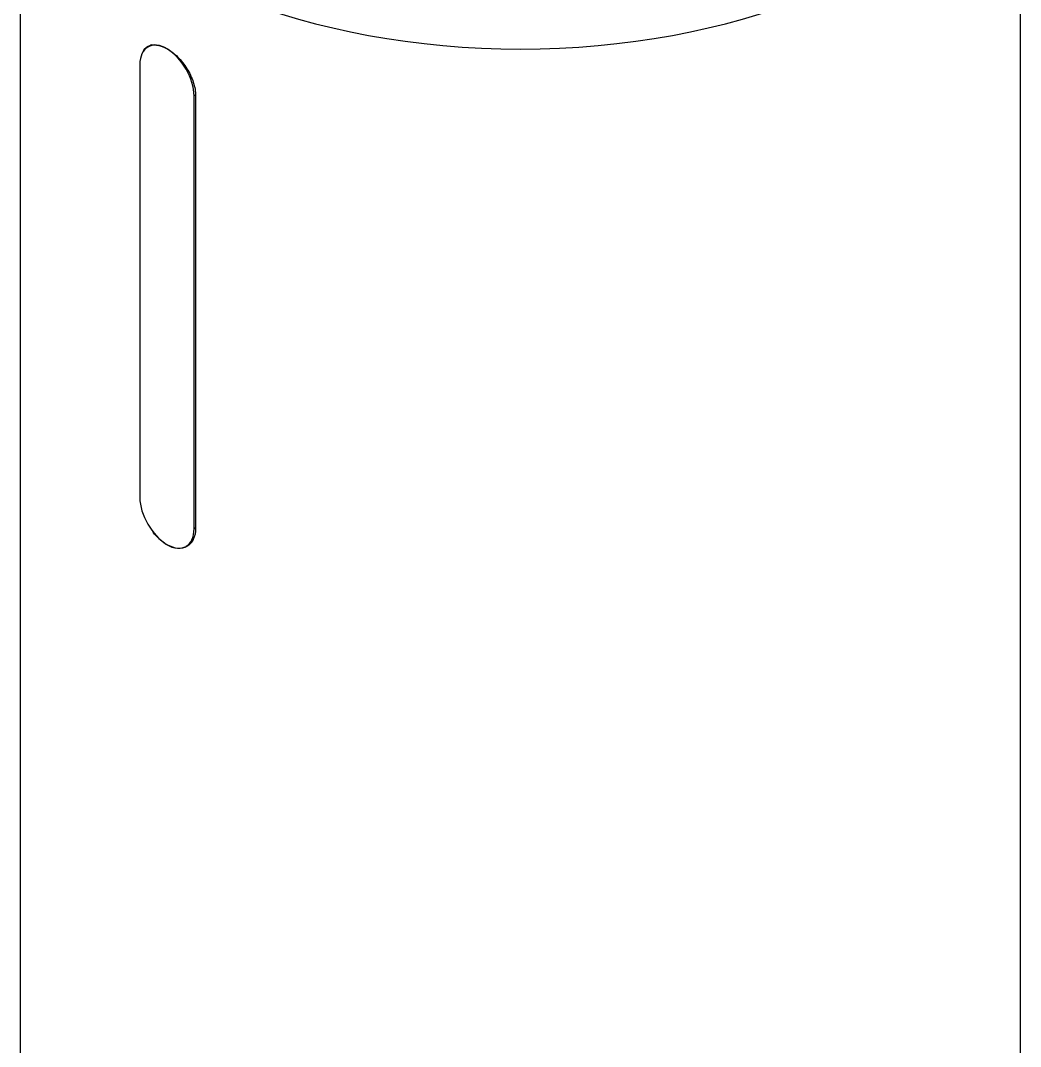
# Model space of a CAD drawing. Header units: millimetres. Extents: x 0 to 4378, y 0 to 2376.
# Drawn here: x 2560.8 to 2646.8, y 1314 to 1402.3 of the extents above; entities that cross this region are included whole.
import ezdxf

# ---------------------------------------------------------------- set-up
doc = ezdxf.new("R2010")
doc.units = ezdxf.units.MM
doc.header["$LTSCALE"] = 0.2
doc.layers.add('01_Object Line', color=4, linetype='Continuous')

# ---------------------------------------------------------------- blocks, each defined once
blk = doc.blocks.new('A$C990c551b_1')
for p, q in [((-147.935, 211.322), (-147.935, 383.712)), ((-61.935, 211.322), (-61.935, 383.712)), ((-136.671, 366.151), (-136.99, 365.966)), ((-137.674, 364.456), (-137.674, 327.224)), ((-132.879, 361.835), (-133.007, 361.761)), ((-133.007, 324.529), (-133.007, 361.761)), ((-132.879, 361.794), (-132.879, 324.562)), ((-132.879, 324.603), (-133.007, 324.529)), ((-133.34, 323.221), (-133.69, 323.018))]:
    blk.add_line(p, q)
for centre, major_axis, start_param, end_param in [((-104.935, 390.624), (43, 0), 3.491426, 5.933352), ((-135.34, 363.109), (-1.65, 2.858), 3.926991, 7.068583), ((-135.34, 325.876), (1.65, -2.858), 3.926991, 7.068583)]:
    blk.add_ellipse(centre, major_axis=major_axis, ratio=0.57735, start_param=start_param, end_param=end_param)
for points, knots in [([(-137.417, 365.536), (-137.306, 365.762), (-137.149, 365.932), (-136.77, 366.151), (-136.516, 366.201), (-135.95, 366.133), (-135.638, 366.016), (-135.34, 365.844)], [0.1380241, 0.1380241, 0.1380241, 0.1380241, 0.25249, 0.25249, 0.3787349, 0.3787349, 0.5049797, 0.5049797, 0.5049797, 0.5049797]), ([(-135.34, 365.844), (-135.043, 365.672), (-134.721, 365.423), (-134.12, 364.817), (-133.841, 364.46), (-133.397, 363.745), (-133.203, 363.339), (-132.943, 362.536), (-132.879, 362.138), (-132.879, 361.794)], [0.5049797, 0.5049797, 0.5049797, 0.5049797, 0.6312246, 0.6312246, 0.7574695, 0.7574695, 0.8837145, 0.8837145, 1.0099595, 1.0099595, 1.0099595, 1.0099595]), ([(-135.34, 323.141), (-135.638, 323.313), (-135.95, 323.568), (-136.349, 324.008), (-136.46, 324.146), (-136.564, 324.289)], [-0.5049797, -0.5049797, -0.5049797, -0.5049797, -0.3787349, -0.3787349, -0.3271971, -0.3271971, -0.3271971, -0.3271971]), ([(-132.879, 324.562), (-132.879, 324.218), (-132.943, 323.884), (-133.203, 323.339), (-133.397, 323.13), (-133.841, 322.874), (-134.12, 322.81), (-134.721, 322.858), (-135.043, 322.969), (-135.34, 323.141)], [-1.0099595, -1.0099595, -1.0099595, -1.0099595, -0.8837145, -0.8837145, -0.7574695, -0.7574695, -0.6312246, -0.6312246, -0.5049797, -0.5049797, -0.5049797, -0.5049797])]:
    blk.add_open_spline(points, degree=3, knots=knots)

msp = doc.modelspace()

# ---------------------------------------------------------------- block references
at = {"layer": '01_Object Line'}
msp.add_blockref('A$C990c551b_1', (2708.753, 1034.021), dxfattribs=at)

doc.saveas('drawing.dxf')
